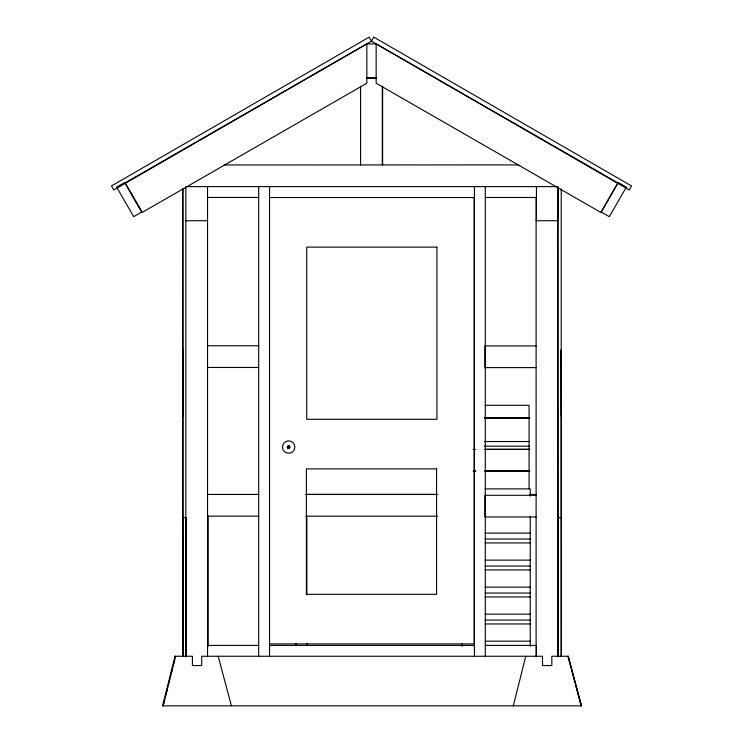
<?xml version="1.0" encoding="UTF-8"?>
<svg xmlns="http://www.w3.org/2000/svg" width="743" height="743" viewBox="0 0 743 743"><rect width="100%" height="100%" fill="white"/><g stroke="black" fill="none" stroke-linecap="round" stroke-linejoin="round"><path stroke-width="1.11" d="M163.609 703.649L164.444 700.343M165.828 694.826L167.481 688.213M168.865 682.706L169.701 679.399M171.085 673.882L171.912 670.576M173.295 665.069L174.122 661.762M163.2 705.85L175.654 656.255M513.311 705.85L525.765 656.255M366.847 43.893L125.121 182.889L142.117 212.452L366.847 83.225L366.847 43.893L376.153 43.893L617.879 182.889L600.883 212.452L376.153 83.225L376.153 43.893M366.847 77.987L376.153 77.987M366.308 78.164L376.58 78.164M224.21 164.955L518.735 164.918M556.999 186.623L185.834 186.614L185.834 656.701M207.538 197.462L258.685 197.462M269.533 197.527L474.443 197.527M485.29 197.471L536.437 197.471M185.834 220.755L207.538 220.708M536.102 220.755L558.132 220.717L558.132 186.623M207.538 345.774L258.685 345.774M536.102 345.913L484.947 345.913L484.947 367.609L536.102 367.609M207.538 367.469L258.685 367.469M485.123 405.279L529.072 405.279L529.072 488.699M484.659 417.91L529.908 417.91M484.371 418.188L529.555 418.188M484.38 441.528L529.536 441.528M484.38 446.181L529.536 446.181M485.16 449.274L528.821 449.274M473.115 449.422L475.436 449.422M484.705 449.422L529.917 449.422M473.402 470.978L475.724 470.978M485.012 470.978L529.109 470.978M473.115 471.127L475.436 471.127M484.705 471.127L529.917 471.127M485.151 488.894L530.233 488.894L530.233 496.129M207.538 494.439L258.685 494.439M306.032 494.383L436.968 494.383M305.884 494.485L437.776 494.485M530.084 494.485L536.112 494.485M536.102 495.275L484.947 495.275L484.947 516.97L536.102 516.97M207.538 516.144L258.685 516.144M305.884 516.19L437.776 516.19M557.974 517.63L561.197 517.63M485.151 533.112L530.233 533.112M485.151 539.019L530.233 539.019M485.151 542.919L530.233 542.919M485.151 560.129L530.233 560.129M485.151 566.036L530.233 566.036M485.151 569.937L530.233 569.937M485.151 587.137L530.233 587.137M485.151 593.044L530.233 593.044M485.151 596.945L530.233 596.945M485.151 614.155L530.233 614.155M485.151 620.061L530.233 620.061M485.151 623.962L530.233 623.962M485.151 641.163L530.233 641.163M269.533 643.912L474.127 643.912L474.127 197.527M207.538 645.407L258.685 645.407M269.533 645.407L474.443 645.407M485.29 645.407L536.437 645.407L536.437 656.255M182.88 517.62L183.14 656.255M130.22 191.731L131.92 194.685M133.053 196.654L134.752 199.616M135.885 201.585L137.018 203.554M138.718 206.508L139.851 208.486M568.126 656.255L581.314 705.85M567.949 656.255L574.98 682.706M575.565 684.907L581.137 705.85M218.21 656.255L231.398 705.85M561.216 350.445L561.309 416.414M182.982 416.405L182.88 188.917M561.244 349.544L561.309 656.264M561.206 188.936L561.197 656.264M558.132 517.537L558.132 656.663M557.965 187.784L558.095 656.264M557.705 220.717L557.798 656.701M536.437 186.623L536.437 220.717M536.112 197.787L536.102 656.701M530.233 516.682L530.233 646.345M485.29 186.623L485.29 656.255M474.443 186.623L474.443 656.255M462.035 644.032L462.035 646.345M382.636 86.262L382.636 164.955M382.292 86.262L382.292 164.955M360.596 86.262L360.596 164.955M306.85 516.246L306.85 594.929M306.85 643.522L306.85 645.834M296.002 643.522L296.002 645.834M269.533 186.614L269.533 656.255M258.685 186.614L258.685 656.255M207.882 515.865L207.882 646.549M207.706 516.376L207.706 646.234M207.538 186.614L207.538 656.701M186.01 517.537L186.01 656.663M185.973 656.255L185.973 517.62L182.75 517.62L182.741 188.926M182.964 349.544L182.982 656.255M175.014 656.255L162.559 705.85L581.509 705.85L568.274 656.255L551.826 656.255L551.826 665.552L542.52 665.552L542.52 656.255L201.715 656.255L201.715 665.552L192.409 665.552L192.409 656.255L175.014 656.255M373.822 37.15L371.5 41.181L113.781 189.967L111.459 185.945L369.178 37.15L371.5 41.181L629.219 189.967L631.541 185.945L373.822 37.15M618.306 182.472L601.254 212.006L609.306 216.659L626.358 187.125L618.306 182.472M124.694 182.472L116.642 187.125L133.694 216.659L141.746 212.006L124.694 182.472M436.93 247.131L306.729 247.131L306.729 419.293L436.93 419.293L436.93 247.131M288.721 446.097L288.59 448.048L288.721 446.097M436.578 468.889L306.385 468.889L306.385 594.316L436.578 594.316L436.578 468.889M287.968 448.261A1.375 1.375 0 0 0 290.03 447.072A1.375 1.375 0 0 0 287.968 445.874A1.375 1.375 0 0 0 287.968 448.261M285.553 452.441A6.204 6.204 0 0 0 294.86 447.072A6.204 6.204 0 0 0 285.553 441.704A6.204 6.204 0 0 0 285.553 452.441"/></g></svg>
